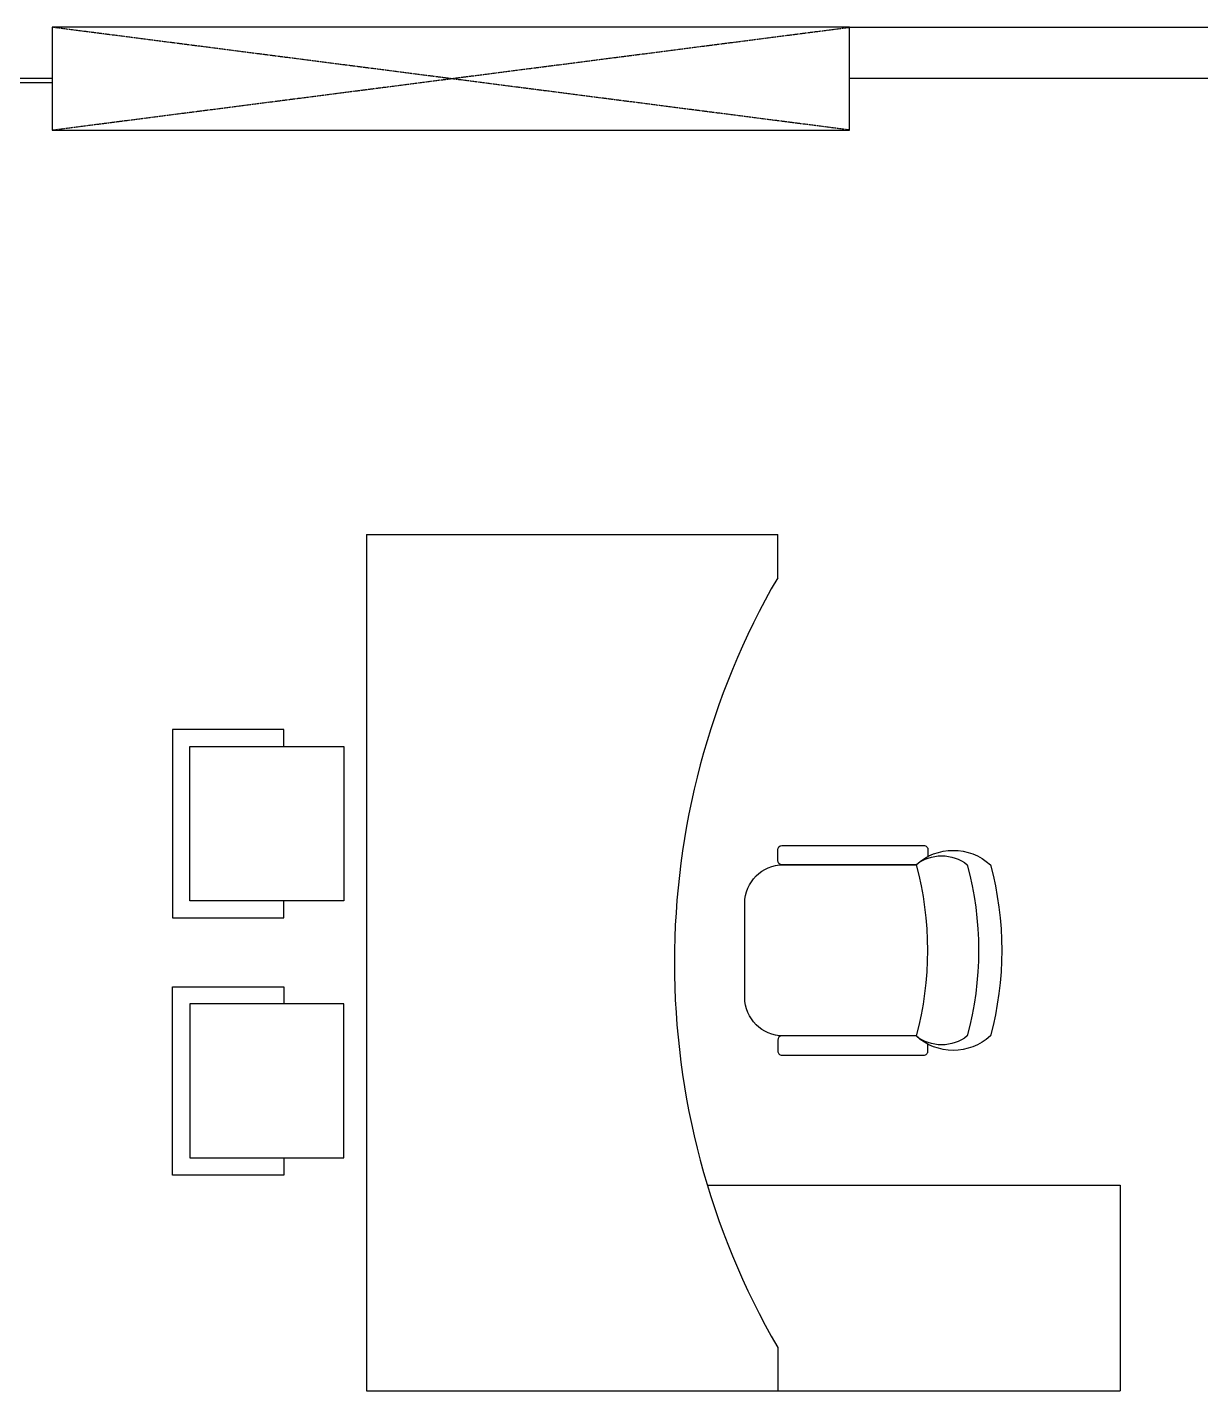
# Model space of a CAD drawing. Header units: millimetres. Extents: x 489570 to 664474, y -400689 to -233120.
# Drawn here: x 563660 to 567085, y -290319 to -286338 of the extents above; entities that cross this region are included whole.
import ezdxf

# ---------------------------------------------------------------- set-up
doc = ezdxf.new("R2010")
doc.units = ezdxf.units.MM
doc.header["$LTSCALE"] = 10
doc.header["$MEASUREMENT"] = 0
doc.linetypes.add('HIDDEN', pattern=[0.375, 0.25, -0.125])
for name, color, linetype in [('03AFP', 2, 'Continuous'), ('07APP', 7, 'Continuous'), ('XREF WTC3 FPPP MAY09 1$0$X-WTC3-Level 3 segmented$0$PAR-FUL', 2, 'Continuous'), ('XREF WTC3 FPPP MAY09 1$0$X-WTC3-Level 3 segmented$0$WAL', 7, 'Continuous')]:
    doc.layers.add(name, color=color, linetype=linetype)

# ---------------------------------------------------------------- blocks, each defined once
blk = doc.blocks.new('XREF WTC3 FPPP MAY09 1$0$kursi')
at = {"layer": '03AFP', "linetype": 'ByBlock'}
for points in [[(200, -400), (199.9999999999709, -89.9999999999709, 0.414213562373095), (110, 2.91038304567337e-11), (-110.0000000000291, 0, 0.414213562373095), (-200, -89.9999999999709), (-200.0000000000291, -400)], [(-200.0000000000291, -400), (-200.0000000000291, -86.83122898216243, 0.414213562373095), (-210.0000000000291, -76.83122898219153), (-234.9999999999418, -76.83122898219153, 0.414213562373095), (-244.9999999999418, -86.83122898216243), (-245.0000000000291, -417.8027717437362, 0.4142135623731538), (-235, -427.8027717437071), (-219.3094742204994, -427.8027717437362)], [(199.9999999999418, -399.9999999999709), (199.9999999999127, -86.83122898216243, -0.414213562373095), (209.9999999999418, -76.83122898219153), (234.9999999998545, -76.83122898219153, -0.414213562373095), (244.9999999998836, -86.83122898219153), (244.9999999999418, -417.8027717437362, -0.4142135623731538), (234.9999999999127, -427.8027717437362), (219.3094742204703, -427.8027717437653)]]:
    blk.add_lwpolyline(points, format="xyb", dxfattribs=at)
for centre, radius, start, end in [((-104.805773510132, -486.7206852691306), 128.7727378389795, 137.6668923262442, 222.3331076725231), ((-124.8417921971413, -459.6901442621311), 95.97744277784622, 141.543633019393, 218.4563669806071), ((0, 339.7715920855117), 766.330221547294, 254.8715370840339, 285.1284629159662), ((104.805773510132, -486.7206852691015), 128.7727378389795, 317.6668923262442, 42.33310767252309), ((124.8417921971122, -459.6901442621602), 95.97744277784622, 321.5436330193929, 38.45636698060706), ((0, 220.3913035611913), 766.330221547294, 254.8715370840339, 285.1284629159662), ((0, 166.3302215472795), 766.330221547294, 254.8715370840339, 285.1284629159662)]:
    blk.add_arc(centre, radius, start, end, dxfattribs=at)

msp = doc.modelspace()

# ---------------------------------------------------------------- linework, layer by layer
at = {"color": 6}
for points in [[(563732.1777461644, -286488.0944952284), (561732.1777461644, -286488.0944952284)], [(563732.1777461644, -286500.0944952284), (561732.1777461644, -286500.0944952284)]]:
    msp.add_lwpolyline(points, dxfattribs=at)
at = {"layer": '03AFP'}
for p, q in [((564650.1691649081, -287818.8027822379), (564650.1691649081, -290318.8027822379)), ((564650.1691649081, -287818.8027822379), (565850.1691649081, -287818.8027822379)), ((565850.1691649081, -287945.0527822379), (565850.1691649081, -287818.8027822379)), ((565644.8599821419, -289718.8027822379), (566850.1691649085, -289718.8027822379)), ((566850.1691649085, -289718.8027822379), (566850.1691649081, -290318.8027822385)), ((565850.1691649081, -290192.5527822379), (565850.1691649081, -290318.8027822379)), ((564650.1691649081, -290318.8027822379), (565850.1691649081, -290318.8027822379)), ((565850.1691649081, -290318.8027822379), (566850.1691649081, -290318.8027822379))]:
    msp.add_line(p, q, dxfattribs=at)
for points in [[(564134.026341935, -288888.1856184297), (564134.026341935, -288438.1856184299), (564584.026341935, -288438.1856184297), (564584.0263419352, -288888.1856184299), (564134.026341935, -288888.1856184297), (564134.026341935, -288438.1856184299), (564409.026341935, -288438.1856184297), (564409.026341935, -288388.1856184299), (564084.026341935, -288388.1856184299), (564084.0263419352, -288938.1856184299), (564409.026341935, -288938.1856184297), (564409.026341935, -288888.1856184299), (564134.026341935, -288888.1856184297)], [(564134.026341935, -289189.2934170226), (564134.026341935, -289639.2934170226), (564584.026341935, -289639.2934170226), (564584.0263419352, -289189.2934170226), (564134.026341935, -289189.2934170226), (564134.026341935, -289639.2934170226), (564409.026341935, -289639.2934170226), (564409.026341935, -289689.2934170226), (564084.026341935, -289689.2934170226), (564084.0263419352, -289139.2934170226), (564409.026341935, -289139.2934170226), (564409.026341935, -289189.2934170226), (564134.026341935, -289189.2934170226)]]:
    msp.add_lwpolyline(points, close=True, dxfattribs=at)
msp.add_arc((567793.9745788159, -289068.8027822379), 2245.260240960338, 149.966995826235, 210.033004173765, dxfattribs=at)
at = {"layer": '07APP'}
msp.add_lwpolyline([(568059.5020084749, -286488.0944952284), (566059.5020084749, -286488.0944952284)], dxfattribs=at)
at = {"layer": 'XREF WTC3 FPPP MAY09 1$0$X-WTC3-Level 3 segmented$0$PAR-FUL', "color": 1, "linetype": 'HIDDEN'}
for p, q in [((566059.5020084749, -286638.0944952284), (563732.1777461644, -286338.0944952284)), ((563732.1777461644, -286638.0944952284), (566059.5020084749, -286338.0944952284))]:
    msp.add_line(p, q, dxfattribs=at)
at = {"layer": 'XREF WTC3 FPPP MAY09 1$0$X-WTC3-Level 3 segmented$0$PAR-FUL'}
msp.add_lwpolyline([(566059.5020084749, -286638.0944952284), (566059.5020084749, -286338.0944952284), (563732.1777461644, -286338.0944952284), (563732.1777461644, -286638.0944952284)], close=True, dxfattribs=at)
at = {"layer": 'XREF WTC3 FPPP MAY09 1$0$X-WTC3-Level 3 segmented$0$WAL'}
msp.add_line((566059.5020084749, -286338.0944952284), (570109.5013539433, -286338.0944952284), dxfattribs=at)

# ---------------------------------------------------------------- block references
at = {"layer": '03AFP', "extrusion": (0, 0, -1), "xscale": 1.249996469996404, "yscale": 1.249996469996404, "zscale": -1.249996469973075, "rotation": 270}
msp.add_blockref('XREF WTC3 FPPP MAY09 1$0$kursi', (-565754.1303998993, -289033.0539742528), dxfattribs=at)

doc.saveas('drawing.dxf')
